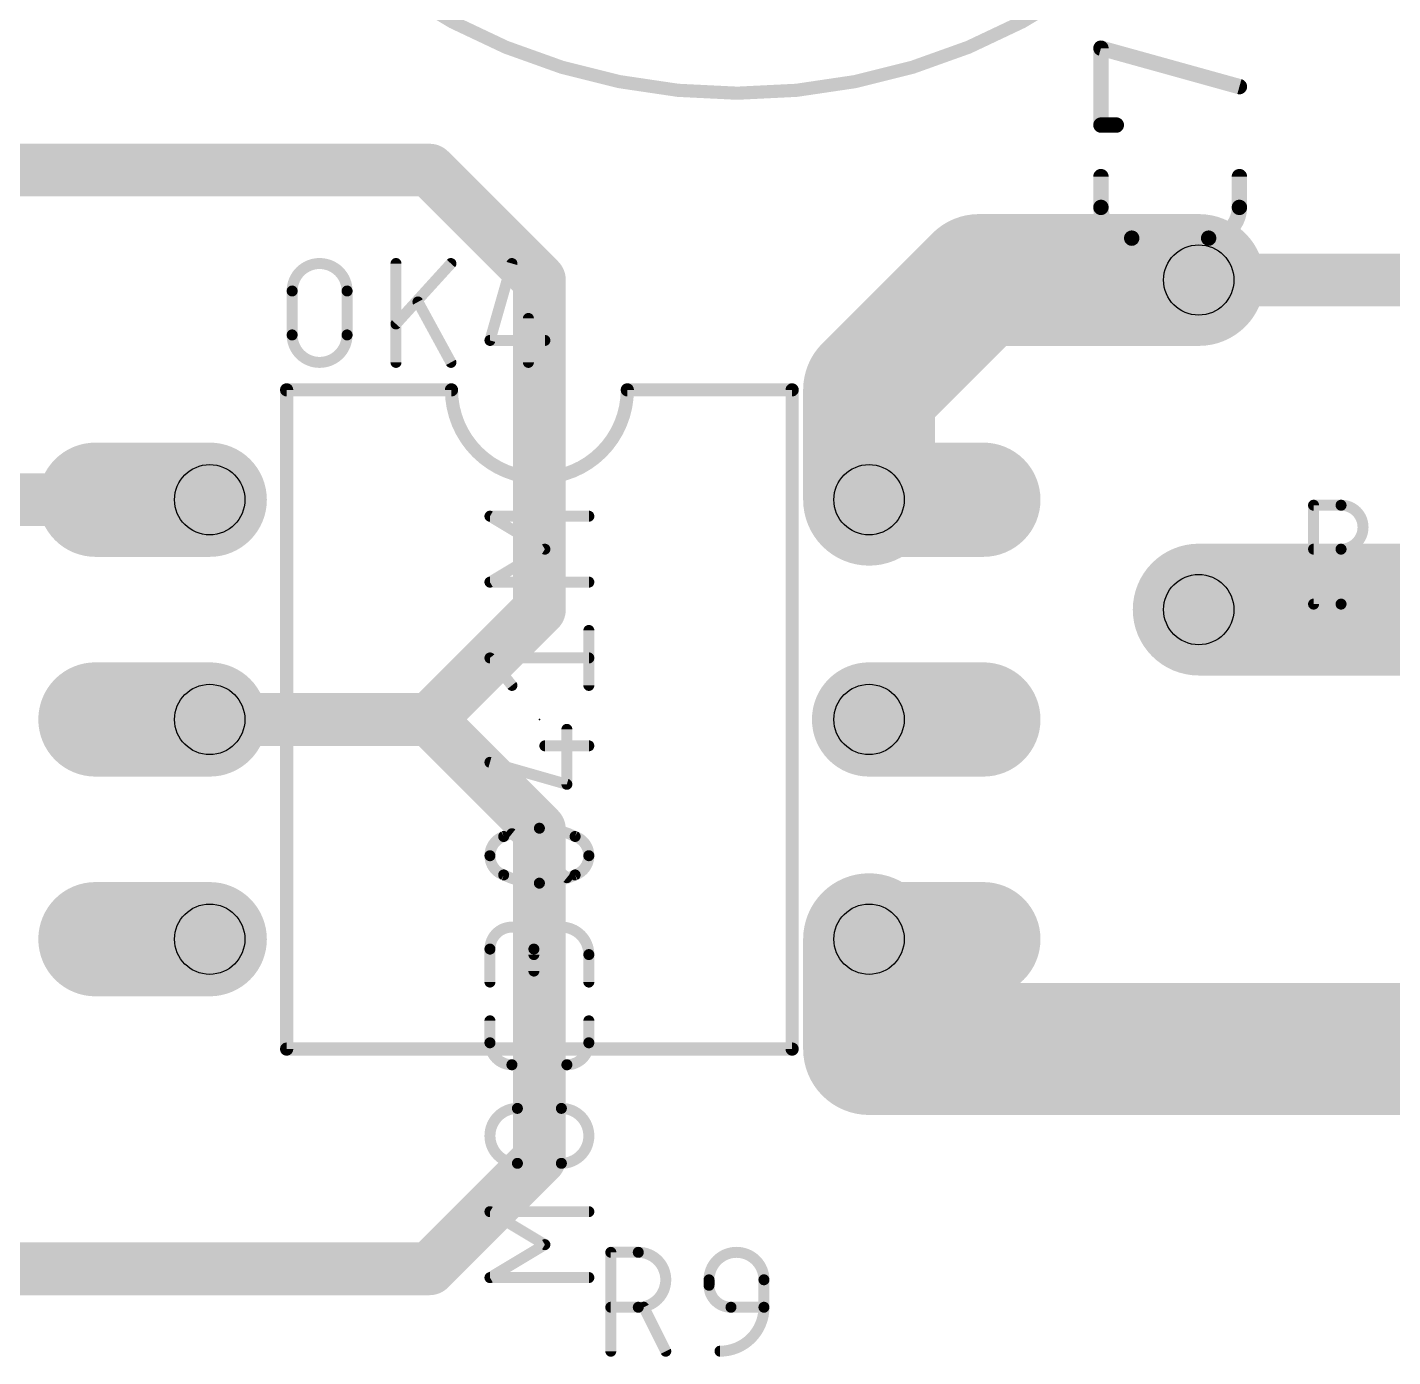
# Model space of a CAD drawing. Extents: x -11 to 108, y -2 to 100.
# Drawn here: x 46.15 to 61.93, y 24.38 to 39.75 of the extents above; entities that cross this region are included whole.
import ezdxf

# ---------------------------------------------------------------- set-up
doc = ezdxf.new("R2010")
doc.units = 0
for name, color, linetype in [('16', 132, 'CONTINUOUS'), ('17', 110, 'CONTINUOUS'), ('21', 253, 'CONTINUOUS'), ('23', 53, 'CONTINUOUS'), ('25', 253, 'CONTINUOUS'), ('27', 253, 'CONTINUOUS'), ('44', 253, 'CONTINUOUS'), ('51', 253, 'CONTINUOUS')]:
    doc.layers.add(name, color=color, linetype=linetype)

# ---------------------------------------------------------------- blocks, each defined once
blk = doc.blocks.new('OFFSETP100')
at = {"const_width": 1}
blk.add_lwpolyline([(0, 0), (1, 0)], dxfattribs=at)
at = {"const_width": 0.5}
for points in [[(0, 0.25, 1), (0, -0.25)], [(1, -0.25, 1), (1, 0.25)]]:
    blk.add_lwpolyline(points, format="xyb", dxfattribs=at)
blk = doc.blocks.new('RECT')
blk.add_solid([(-0.5, -0.5), (0.5, -0.5), (-0.5, 0.5), (0.5, 0.5)])
blk = doc.blocks.new('OCTAGONP')
at = {"const_width": 0.5}
blk.add_lwpolyline([(-0.25, -0.1036), (-0.25, 0.1036), (-0.1036, 0.25), (0.1036, 0.25), (0.25, 0.1036), (0.25, -0.1036), (0.1036, -0.25), (-0.1036, -0.25), (-0.25, -0.1036), (-0.25, 0.1036)], dxfattribs=at)

msp = doc.modelspace()

# ---------------------------------------------------------------- linework, layer by layer
at = {"layer": '16'}
for points, const_width in [([(45.72, 38.1), (50.8, 38.1)], 0.6096), ([(50.8, 38.1), (52.07, 36.83)], 0.6096), ([(55.88, 35.56), (57.15, 36.83)], 1.524), ([(57.15, 36.83), (59.69, 36.83)], 1.524), ([(59.69, 36.83), (58.42, 36.83)], 1.524), ([(52.07, 36.83), (52.07, 33.02)], 0.6096), ([(55.88, 34.29), (55.88, 35.56)], 1.524), ([(48.26, 34.29), (41.91, 34.29)], 0.6096), ([(59.69, 33.02), (64.77, 33.02)], 1.524), ([(52.07, 33.02), (50.8, 31.75)], 0.6096), ([(48.26, 31.75), (46.99, 31.75)], 0.6096), ([(50.8, 31.75), (48.26, 31.75)], 0.6096), ([(52.07, 30.48), (50.8, 31.75)], 0.6096), ([(52.07, 26.67), (52.07, 30.48)], 0.6096), ([(55.88, 29.21), (55.88, 27.94)], 1.524), ([(55.88, 27.94), (64.77, 27.94)], 1.524), ([(50.8, 25.4), (52.07, 26.67)], 0.6096), ([(43.18, 25.4), (50.8, 25.4)], 0.6096)]:
    msp.add_lwpolyline(points, dxfattribs=dict(at, const_width=const_width))
for points, const_width in [([(50.9078, 38.2078, 1), (50.6922, 37.9922)], 0.3048), ([(50.8, 37.9476, 1), (50.8, 38.2524)], 0.3048), ([(57.15, 37.211, 1), (57.15, 36.449)], 0.762), ([(57.4194, 36.5606, 1), (56.8806, 37.0994)], 0.762), ([(58.42, 37.211, 1), (58.42, 36.449)], 0.762), ([(59.69, 36.449, 1), (59.69, 37.211)], 0.762), ([(59.69, 36.449, 1), (59.69, 37.211)], 0.762), ([(52.2224, 36.83, 1), (51.9176, 36.83)], 0.3048), ([(51.9622, 36.7222, 1), (52.1778, 36.9378)], 0.3048), ([(56.261, 35.56, 1), (55.499, 35.56)], 0.762), ([(55.6106, 35.8294, 1), (56.1494, 35.2906)], 0.762), ([(48.26, 34.1376, 1), (48.26, 34.4424)], 0.3048), ([(55.499, 34.29, 1), (56.261, 34.29)], 0.762), ([(59.69, 33.401, 1), (59.69, 32.639)], 0.762), ([(52.1778, 32.9122, 1), (51.9622, 33.1278)], 0.3048), ([(51.9176, 33.02, 1), (52.2224, 33.02)], 0.3048), ([(46.99, 31.9024, 1), (46.99, 31.5976)], 0.3048), ([(48.26, 31.9024, 1), (48.26, 31.5976)], 0.3048), ([(48.26, 31.5976, 1), (48.26, 31.9024)], 0.3048), ([(50.9078, 31.8578, 1), (50.6922, 31.6422)], 0.3048), ([(50.8, 31.5976, 1), (50.8, 31.9024)], 0.3048), ([(50.6922, 31.8578, 1), (50.9078, 31.6422)], 0.3048), ([(52.2224, 30.48, 1), (51.9176, 30.48)], 0.3048), ([(51.9622, 30.3722, 1), (52.1778, 30.5878)], 0.3048), ([(56.261, 29.21, 1), (55.499, 29.21)], 0.762), ([(55.88, 28.321, 1), (55.88, 27.559)], 0.762), ([(55.499, 27.94, 1), (56.261, 27.94)], 0.762), ([(52.1778, 26.5622, 1), (51.9622, 26.7778)], 0.3048), ([(51.9176, 26.67, 1), (52.2224, 26.67)], 0.3048), ([(50.6922, 25.5078, 1), (50.9078, 25.2922)], 0.3048), ([(50.8, 25.2476, 1), (50.8, 25.5524)], 0.3048)]:
    msp.add_lwpolyline(points, format="xyb", dxfattribs=dict(at, const_width=const_width))
at = {"layer": '21'}
for points, const_width in [([(54.356, 38.989, 1), (54.356, 52.959, 1), (54.356, 38.989)], 0.1524), ([(61.595, 36.9824, 1), (61.595, 36.6776)], 0.3048), ([(49.1871, 35.56, 1), (49.1109, 35.56)], 0.0762), ([(49.149, 35.5981, 1), (49.149, 35.5219)], 0.0762), ([(51.054, 35.56, 1), (53.086, 35.56)], 0.1524), ([(51.0921, 35.56, 1), (51.0159, 35.56)], 0.0762), ([(51.054, 35.5219, 1), (51.054, 35.5981)], 0.0762), ([(53.086, 35.5981, 1), (53.086, 35.5219)], 0.0762), ([(53.1241, 35.56, 1), (53.0479, 35.56)], 0.0762), ([(55.0291, 35.56, 1), (54.9529, 35.56)], 0.0762), ([(54.991, 35.5219, 1), (54.991, 35.5981)], 0.0762), ([(61.595, 33.1724, 1), (61.595, 32.8676)], 0.3048), ([(49.149, 27.9781, 1), (49.149, 27.9019)], 0.0762), ([(49.1109, 27.94, 1), (49.1871, 27.94)], 0.0762), ([(54.9529, 27.94, 1), (55.0291, 27.94)], 0.0762), ([(54.991, 27.9019, 1), (54.991, 27.9781)], 0.0762)]:
    msp.add_lwpolyline(points, format="xyb", dxfattribs=dict(at, const_width=const_width))
for points, const_width in [([(61.595, 36.83), (63.246, 36.83)], 0.6096), ([(49.149, 35.56), (49.149, 27.94)], 0.1524), ([(49.149, 35.56), (51.054, 35.56)], 0.1524), ([(54.991, 35.56), (53.086, 35.56)], 0.1524), ([(54.991, 27.94), (54.991, 35.56)], 0.1524), ([(61.595, 33.02), (63.246, 33.02)], 0.6096), ([(54.991, 27.94), (49.149, 27.94)], 0.1524)]:
    msp.add_lwpolyline(points, dxfattribs=dict(at, const_width=const_width))
at = {"layer": '23'}
msp.add_point((52.07, 31.75), dxfattribs=at)
at = {"layer": '25'}
for points, const_width in [([(58.5597, 38.6207), (58.5597, 39.5097)], 0.1778), ([(58.5597, 39.5097), (60.1599, 39.0652)], 0.1778), ([(58.7375, 38.6207), (58.5597, 38.6207)], 0.1778), ([(58.5597, 37.6693), (58.5597, 38.0249)], 0.1778), ([(60.1599, 38.0249), (60.1599, 37.6693)], 0.1778), ([(59.8043, 37.3137), (58.9153, 37.3137)], 0.1778), ([(50.4126, 35.8775), (50.4126, 37.0205)], 0.127), ([(51.0477, 37.0205), (50.4126, 36.322)], 0.127), ([(51.7525, 37.0205), (51.4985, 36.1315)], 0.127), ([(49.2125, 36.195), (49.2125, 36.703)], 0.127), ([(49.8475, 36.703), (49.8475, 36.195)], 0.127), ([(51.0477, 35.8775), (50.6667, 36.576)], 0.127), ([(51.943, 36.3855), (51.943, 35.8775)], 0.127), ([(51.4985, 36.1315), (52.1335, 36.1315)], 0.127), ([(52.8955, 24.4475), (52.8955, 25.5905)], 0.127), ([(52.8955, 25.5905), (53.213, 25.5905)], 0.127), ([(54.0302, 25.2095), (54.0302, 25.273)], 0.127), ([(54.6652, 25.273), (54.6652, 24.9555)], 0.127), ([(53.213, 24.9555), (52.8955, 24.9555)], 0.127), ([(53.5305, 24.4475), (53.2765, 24.9555)], 0.127), ([(54.6652, 24.9555), (54.2842, 24.9555)], 0.127)]:
    msp.add_lwpolyline(points, dxfattribs=dict(at, const_width=const_width))
for points, const_width in [([(58.5716, 39.5525, 1), (58.5478, 39.4669)], 0.0889), ([(58.6041, 39.5097, 1), (58.5153, 39.5097)], 0.0889), ([(60.148, 39.0224, 1), (60.1718, 39.108)], 0.0889), ([(58.5597, 38.6651, 1), (58.5597, 38.5763)], 0.0889), ([(58.5153, 38.6207, 1), (58.6041, 38.6207)], 0.0889), ([(58.7375, 38.5763, 1), (58.7375, 38.6651)], 0.0889), ([(58.6041, 38.0249, 1), (58.5153, 38.0249)], 0.0889), ([(60.2043, 38.0249, 1), (60.1155, 38.0249)], 0.0889), ([(58.5597, 37.6693, 0.4142), (58.9153, 37.3137)], 0.1778), ([(58.6041, 37.6693, 1), (58.5153, 37.6693)], 0.0889), ([(58.5153, 37.6693, 1), (58.6041, 37.6693)], 0.0889), ([(59.8043, 37.3137, 0.4142), (60.1599, 37.6693)], 0.1778), ([(60.2043, 37.6693, 1), (60.1155, 37.6693)], 0.0889), ([(60.1155, 37.6693, 1), (60.2043, 37.6693)], 0.0889), ([(58.9153, 37.3582, 1), (58.9153, 37.2693)], 0.0889), ([(58.9153, 37.2693, 1), (58.9153, 37.3582)], 0.0889), ([(59.8043, 37.3582, 1), (59.8043, 37.2693)], 0.0889), ([(59.8043, 37.2693, 1), (59.8043, 37.3582)], 0.0889), ([(49.8475, 36.703, 1), (49.2125, 36.703)], 0.127), ([(50.4444, 37.0205, 1), (50.3809, 37.0205)], 0.0635), ([(51.0711, 36.9991, 1), (51.0242, 37.0419)], 0.0635), ([(51.783, 37.0118, 1), (51.722, 37.0292)], 0.0635), ([(49.2443, 36.703, 1), (49.1808, 36.703)], 0.0635), ([(49.1808, 36.703, 1), (49.2443, 36.703)], 0.0635), ([(49.8793, 36.703, 1), (49.8158, 36.703)], 0.0635), ([(49.8158, 36.703, 1), (49.8793, 36.703)], 0.0635), ([(50.6945, 36.5912, 1), (50.6388, 36.5608)], 0.0635), ([(50.3892, 36.3434, 1), (50.4361, 36.3006)], 0.0635), ([(51.9748, 36.3855, 1), (51.9113, 36.3855)], 0.0635), ([(49.2125, 36.195, 1), (49.8475, 36.195)], 0.127), ([(49.2443, 36.195, 1), (49.1808, 36.195)], 0.0635), ([(49.1808, 36.195, 1), (49.2443, 36.195)], 0.0635), ([(49.8793, 36.195, 1), (49.8158, 36.195)], 0.0635), ([(49.8158, 36.195, 1), (49.8793, 36.195)], 0.0635), ([(51.4985, 36.1633, 1), (51.4985, 36.0998)], 0.0635), ([(51.468, 36.1402, 1), (51.529, 36.1228)], 0.0635), ([(52.1335, 36.0998, 1), (52.1335, 36.1633)], 0.0635), ([(50.3809, 35.8775, 1), (50.4444, 35.8775)], 0.0635), ([(51.0198, 35.8623, 1), (51.0755, 35.8927)], 0.0635), ([(51.9113, 35.8775, 1), (51.9748, 35.8775)], 0.0635), ([(52.9273, 25.5905, 1), (52.8638, 25.5905)], 0.0635), ([(52.8955, 25.6223, 1), (52.8955, 25.5588)], 0.0635), ([(53.213, 24.9555, 1), (53.213, 25.5905)], 0.127), ([(53.213, 25.6223, 1), (53.213, 25.5588)], 0.0635), ([(53.213, 25.5588, 1), (53.213, 25.6223)], 0.0635), ([(54.6652, 25.273, 1), (54.0302, 25.273)], 0.127), ([(54.062, 25.273, 1), (53.9985, 25.273)], 0.0635), ([(53.9985, 25.273, 1), (54.062, 25.273)], 0.0635), ([(54.0302, 25.2095, 0.4142), (54.2842, 24.9555)], 0.127), ([(54.062, 25.2095, 1), (53.9985, 25.2095)], 0.0635), ([(54.697, 25.273, 1), (54.6335, 25.273)], 0.0635), ([(54.6335, 25.273, 1), (54.697, 25.273)], 0.0635), ([(53.9985, 25.2095, 1), (54.062, 25.2095)], 0.0635), ([(52.8955, 24.9872, 1), (52.8955, 24.9238)], 0.0635), ([(53.213, 24.9872, 1), (53.213, 24.9238)], 0.0635), ([(53.213, 24.9238, 1), (53.213, 24.9872)], 0.0635), ([(53.3049, 24.9697, 1), (53.2481, 24.9413)], 0.0635), ([(54.1572, 24.4475, 0.4142), (54.6652, 24.9555)], 0.127), ([(54.2842, 24.9872, 1), (54.2842, 24.9238)], 0.0635), ([(54.2842, 24.9238, 1), (54.2842, 24.9872)], 0.0635), ([(54.697, 24.9555, 1), (54.6335, 24.9555)], 0.0635), ([(54.6335, 24.9555, 1), (54.697, 24.9555)], 0.0635), ([(54.6652, 24.9238, 1), (54.6652, 24.9872)], 0.0635), ([(52.8638, 24.4475, 1), (52.9273, 24.4475)], 0.0635), ([(53.5021, 24.4333, 1), (53.5589, 24.4617)], 0.0635), ([(54.1572, 24.4793, 1), (54.1572, 24.4158)], 0.0635)]:
    msp.add_lwpolyline(points, format="xyb", dxfattribs=dict(at, const_width=const_width))
at = {"layer": '27'}
for points, const_width in [([(61.0172, 34.2583, 1), (61.0172, 34.1947)], 0.0635), ([(61.0489, 34.2265, 1), (60.9854, 34.2265)], 0.0635), ([(61.3347, 34.2583, 1), (61.3347, 34.1947)], 0.0635), ([(61.3347, 33.7185, 1), (61.3347, 34.2265)], 0.127), ([(61.3347, 34.1947, 1), (61.3347, 34.2583)], 0.0635), ([(51.4985, 34.1313, 1), (51.4985, 34.0677)], 0.0635), ([(51.5148, 34.1267, 1), (51.4822, 34.0723)], 0.0635), ([(52.6415, 34.0677, 1), (52.6415, 34.1313)], 0.0635), ([(52.1498, 33.6913, 1), (52.1172, 33.7457)], 0.0635), ([(52.1172, 33.6913, 1), (52.1498, 33.7457)], 0.0635), ([(61.0172, 33.7503, 1), (61.0172, 33.6867)], 0.0635), ([(61.3347, 33.7503, 1), (61.3347, 33.6867)], 0.0635), ([(61.3347, 33.7503, 1), (61.3347, 33.6867)], 0.0635), ([(61.3347, 33.0835, 1), (61.3347, 33.7185)], 0.127), ([(61.3347, 33.6867, 1), (61.3347, 33.7503)], 0.0635), ([(51.4985, 33.3693, 1), (51.4985, 33.3057)], 0.0635), ([(51.4822, 33.3647, 1), (51.5148, 33.3103)], 0.0635), ([(52.6415, 33.3057, 1), (52.6415, 33.3693)], 0.0635), ([(61.0172, 33.1153, 1), (61.0172, 33.0517)], 0.0635), ([(61.3347, 33.1153, 1), (61.3347, 33.0517)], 0.0635), ([(61.3347, 33.0517, 1), (61.3347, 33.1153)], 0.0635), ([(60.9854, 33.0835, 1), (61.0489, 33.0835)], 0.0635), ([(52.6733, 32.7787, 1), (52.6097, 32.7787)], 0.0635), ([(51.4985, 32.493, 1), (51.4985, 32.4294)], 0.0635), ([(51.5233, 32.481, 1), (51.4737, 32.4414)], 0.0635), ([(52.6415, 32.4294, 1), (52.6415, 32.493)], 0.0635), ([(51.7277, 32.1239, 1), (51.7773, 32.1635)], 0.0635), ([(52.6097, 32.1437, 1), (52.6733, 32.1437)], 0.0635), ([(52.4193, 31.6357, 1), (52.3558, 31.6357)], 0.0635), ([(52.1335, 31.4769, 1), (52.1335, 31.4135)], 0.0635), ([(52.6415, 31.4135, 1), (52.6415, 31.4769)], 0.0635), ([(51.5072, 31.2852, 1), (51.4898, 31.2242)], 0.0635), ([(52.3558, 31.0007, 1), (52.4193, 31.0007)], 0.0635), ([(52.3788, 30.9702, 1), (52.3962, 31.0312)], 0.0635), ([(51.6573, 30.3975, 0.3205), (51.4985, 30.1752)], 0.127), ([(51.6433, 30.426, 1), (51.6712, 30.3689)], 0.0635), ([(52.07, 30.4927, 0.1139), (51.6573, 30.3975)], 0.127), ([(51.6675, 30.3674, 1), (51.647, 30.4275)], 0.0635), ([(51.7723, 30.454, 1), (51.7327, 30.4044)], 0.0635), ([(52.07, 30.5245, 1), (52.07, 30.461)], 0.0635), ([(52.4828, 30.3975, 0.1139), (52.07, 30.4927)], 0.127), ([(52.07, 30.461, 1), (52.07, 30.5245)], 0.0635), ([(52.493, 30.4275, 1), (52.4725, 30.3674)], 0.0635), ([(52.6415, 30.1752, 0.3205), (52.4828, 30.3975)], 0.127), ([(52.4688, 30.3689, 1), (52.4967, 30.426)], 0.0635), ([(51.4985, 30.1752, 0.3205), (51.6573, 29.953)], 0.127), ([(51.5303, 30.1752, 1), (51.4667, 30.1752)], 0.0635), ([(51.4667, 30.1752, 1), (51.5303, 30.1752)], 0.0635), ([(52.4828, 29.953, 0.3205), (52.6415, 30.1752)], 0.127), ([(52.6733, 30.1752, 1), (52.6097, 30.1752)], 0.0635), ([(52.6097, 30.1752, 1), (52.6733, 30.1752)], 0.0635), ([(51.6712, 29.9815, 1), (51.6433, 29.9244)], 0.0635), ([(51.6573, 29.953, 0.1139), (52.07, 29.8577)], 0.127), ([(51.647, 29.9229, 1), (51.6675, 29.983)], 0.0635), ([(52.07, 29.8577, 0.1139), (52.4828, 29.953)], 0.127), ([(52.4725, 29.983, 1), (52.493, 29.9229)], 0.0635), ([(52.4967, 29.9244, 1), (52.4688, 29.9815)], 0.0635), ([(52.07, 29.8895, 1), (52.07, 29.826)], 0.0635), ([(52.07, 29.826, 1), (52.07, 29.8895)], 0.0635), ([(52.3677, 29.8964, 1), (52.4073, 29.946)], 0.0635), ([(52.0065, 29.0957, 1), (51.4985, 29.0957)], 0.127), ([(52.6415, 29.0322, 1), (52.0065, 29.0322)], 0.127), ([(51.5303, 29.0957, 1), (51.4667, 29.0957)], 0.0635), ([(51.4667, 29.0957, 1), (51.5303, 29.0957)], 0.0635), ([(52.0383, 29.0957, 1), (51.9748, 29.0957)], 0.0635), ([(51.9748, 29.0957, 1), (52.0383, 29.0957)], 0.0635), ([(51.9748, 29.0322, 1), (52.0383, 29.0322)], 0.0635), ([(52.6733, 29.0322, 1), (52.6097, 29.0322)], 0.0635), ([(52.6097, 29.0322, 1), (52.6733, 29.0322)], 0.0635), ([(51.4667, 28.7147, 1), (51.5303, 28.7147)], 0.0635), ([(51.9748, 28.8417, 1), (52.0383, 28.8417)], 0.0635), ([(52.6097, 28.7147, 1), (52.6733, 28.7147)], 0.0635), ([(51.5303, 28.2665, 1), (51.4667, 28.2665)], 0.0635), ([(52.6733, 28.2665, 1), (52.6097, 28.2665)], 0.0635), ([(51.4985, 28.0125, 0.4142), (51.7525, 27.7585)], 0.127), ([(51.5303, 28.0125, 1), (51.4667, 28.0125)], 0.0635), ([(51.4667, 28.0125, 1), (51.5303, 28.0125)], 0.0635), ([(52.3875, 27.7585, 0.4142), (52.6415, 28.0125)], 0.127), ([(52.6733, 28.0125, 1), (52.6097, 28.0125)], 0.0635), ([(52.6097, 28.0125, 1), (52.6733, 28.0125)], 0.0635), ([(51.7525, 27.7902, 1), (51.7525, 27.7267)], 0.0635), ([(51.7525, 27.7267, 1), (51.7525, 27.7902)], 0.0635), ([(52.3875, 27.7902, 1), (52.3875, 27.7267)], 0.0635), ([(52.3875, 27.7267, 1), (52.3875, 27.7902)], 0.0635), ([(51.816, 27.2542, 1), (51.816, 26.6192)], 0.127), ([(51.816, 27.286, 1), (51.816, 27.2225)], 0.0635), ([(51.816, 27.2225, 1), (51.816, 27.286)], 0.0635), ([(52.324, 27.286, 1), (52.324, 27.2225)], 0.0635), ([(52.324, 26.6192, 1), (52.324, 27.2542)], 0.127), ([(52.324, 27.2225, 1), (52.324, 27.286)], 0.0635), ([(51.816, 26.651, 1), (51.816, 26.5875)], 0.0635), ([(51.816, 26.5875, 1), (51.816, 26.651)], 0.0635), ([(52.324, 26.651, 1), (52.324, 26.5875)], 0.0635), ([(52.324, 26.5875, 1), (52.324, 26.651)], 0.0635), ([(51.5148, 26.0876, 1), (51.4822, 26.0332)], 0.0635), ([(51.4985, 26.0922, 1), (51.4985, 26.0287)], 0.0635), ([(52.6415, 26.0287, 1), (52.6415, 26.0922)], 0.0635), ([(52.1498, 25.6522, 1), (52.1172, 25.7066)], 0.0635), ([(52.1172, 25.6522, 1), (52.1498, 25.7066)], 0.0635), ([(51.4985, 25.3302, 1), (51.4985, 25.2667)], 0.0635), ([(51.4822, 25.3256, 1), (51.5148, 25.2712)], 0.0635), ([(52.6415, 25.2667, 1), (52.6415, 25.3302)], 0.0635)]:
    msp.add_lwpolyline(points, format="xyb", dxfattribs=dict(at, const_width=const_width))
at = {"layer": '27', "const_width": 0.127}
for points in [[(61.0172, 33.0835), (61.0172, 34.2265)], [(61.0172, 34.2265), (61.3347, 34.2265)], [(52.1335, 33.7185), (51.4985, 34.0995)], [(51.4985, 34.0995), (52.6415, 34.0995)], [(51.4985, 33.3375), (52.1335, 33.7185)], [(61.0172, 33.7185), (61.3347, 33.7185)], [(52.6415, 33.3375), (51.4985, 33.3375)], [(61.3347, 33.0835), (61.0172, 33.0835)], [(52.6415, 32.1437), (52.6415, 32.7787)], [(51.7525, 32.1437), (51.4985, 32.4612)], [(51.4985, 32.4612), (52.6415, 32.4612)], [(52.3875, 31.0007), (52.3875, 31.6357)], [(52.1335, 31.4452), (52.6415, 31.4452)], [(51.4985, 31.2547), (52.3875, 31.0007)], [(52.3875, 29.9212), (51.7525, 30.4292)], [(51.4985, 28.7147), (51.4985, 29.0957)], [(52.0065, 29.0957), (52.0065, 28.8417)], [(52.6415, 28.7147), (52.6415, 29.0322)], [(51.4985, 28.0125), (51.4985, 28.2665)], [(52.6415, 28.2665), (52.6415, 28.0125)], [(52.3875, 27.7585), (51.7525, 27.7585)], [(51.816, 27.2542), (52.324, 27.2542)], [(52.324, 26.6192), (51.816, 26.6192)], [(52.1335, 25.6794), (51.4985, 26.0604)], [(51.4985, 26.0604), (52.6415, 26.0604)], [(51.4985, 25.2984), (52.1335, 25.6794)], [(52.6415, 25.2984), (51.4985, 25.2984)]]:
    msp.add_lwpolyline(points, dxfattribs=at)
at = {"layer": '44'}
for centre in [(59.69, 36.83), (48.26, 34.29), (55.88, 34.29), (59.69, 33.02), (48.26, 31.75), (55.88, 31.75), (48.26, 29.21), (55.88, 29.21)]:
    msp.add_circle(centre, 0.4064, dxfattribs=at)
at = {"layer": '51', "const_width": 0.6096}
for points in [[(59.69, 36.83), (60.706, 36.83)], [(59.69, 33.02), (60.706, 33.02)]]:
    msp.add_lwpolyline(points, dxfattribs=at)
at = {"layer": '51', "const_width": 0.3048}
for points in [[(59.69, 36.9824, 1), (59.69, 36.6776)], [(60.706, 36.6776, 1), (60.706, 36.9824)], [(59.69, 33.1724, 1), (59.69, 32.8676)], [(60.706, 32.8676, 1), (60.706, 33.1724)]]:
    msp.add_lwpolyline(points, format="xyb", dxfattribs=at)

# ---------------------------------------------------------------- block references
at = {"layer": '17', "xscale": 1.3208, "yscale": 1.3208}
for name, p in [('OCTAGONP', (59.69, 36.83)), ('OCTAGONP', (59.69, 36.83)), ('OFFSETP100', (55.88, 34.29)), ('OFFSETP100', (55.88, 34.29)), ('OCTAGONP', (59.69, 33.02)), ('OCTAGONP', (59.69, 33.02)), ('OFFSETP100', (55.88, 31.75)), ('OFFSETP100', (55.88, 31.75)), ('OFFSETP100', (55.88, 29.21)), ('OFFSETP100', (55.88, 29.21))]:
    msp.add_blockref(name, p, dxfattribs=at)
at = {"layer": '17', "xscale": 1.3208, "yscale": 1.3208, "rotation": 180}
for p in [(48.26, 34.29), (48.26, 34.29), (48.26, 31.75), (48.26, 31.75), (48.26, 29.21), (48.26, 29.21)]:
    msp.add_blockref('OFFSETP100', p, dxfattribs=at)
at = {"layer": '21', "xscale": 0.8636, "yscale": 0.6096}
for p in [(61.1632, 36.83), (61.1632, 33.02)]:
    msp.add_blockref('RECT', p, dxfattribs=at)

doc.saveas('drawing.dxf')
